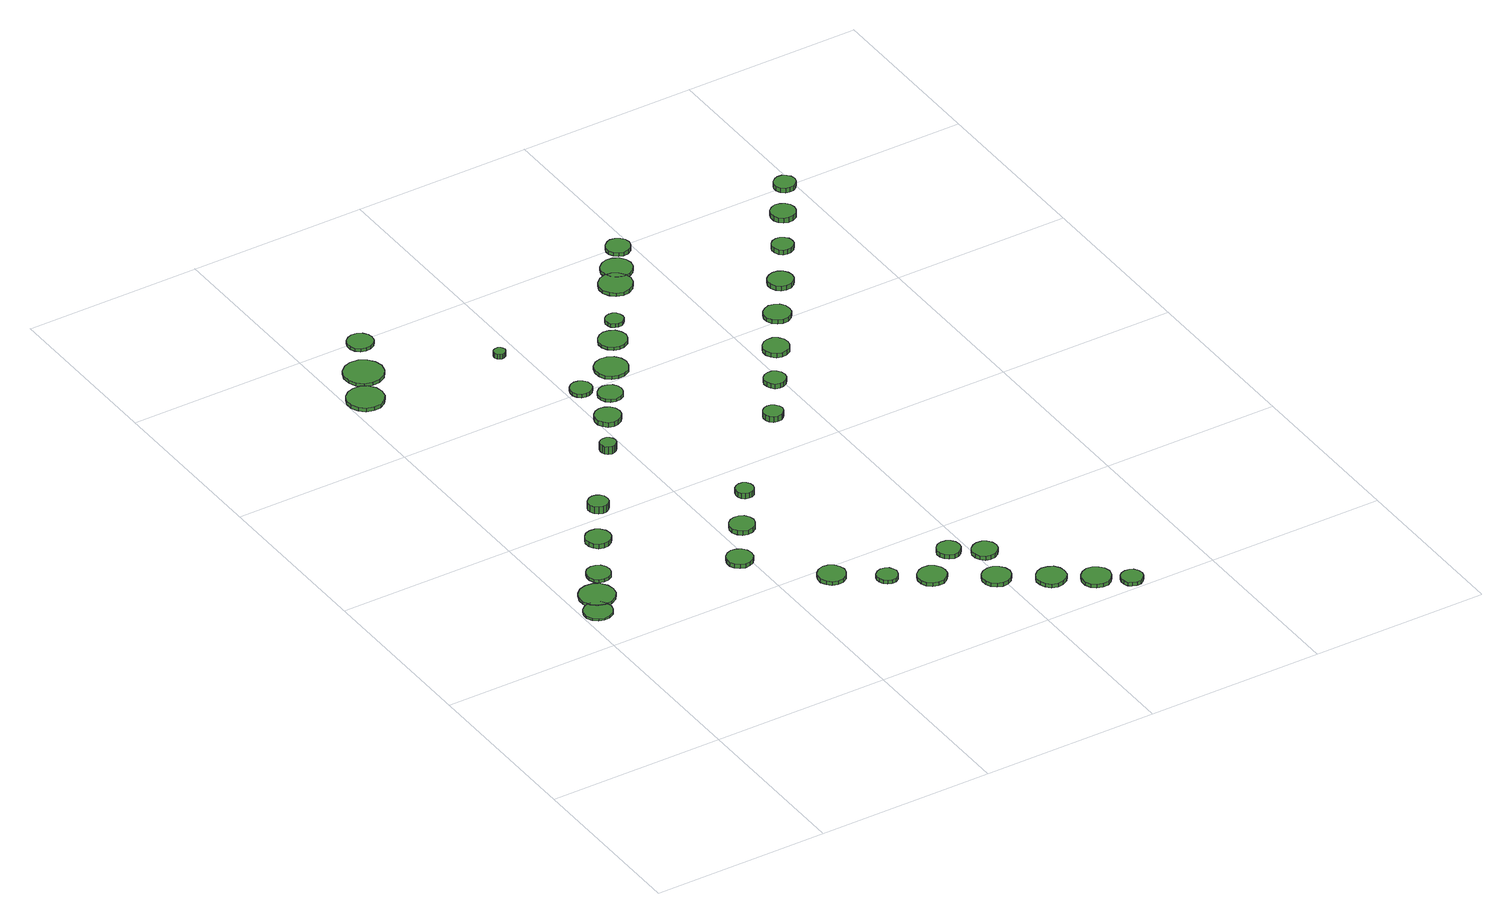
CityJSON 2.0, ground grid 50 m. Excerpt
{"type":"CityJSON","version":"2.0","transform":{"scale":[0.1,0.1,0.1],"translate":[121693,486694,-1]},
"CityObjects":{
"tree1":{"type":"SolitaryVegetationObject","attributes":{"function":"something"},"geometry":[{"type":"MultiSurface","lod":"1","boundaries":[[[0,1,2,3,4,5,6,7,8,9,10,11,12,13,14]],[[15,16,17,18,19,20,21,22,23,24,25,26,27,28,29]],[[0,29,28,1]],[[1,28,27,2]],[[2,27,26,3]],[[3,26,25,4]],[[4,25,24,5]],[[5,24,23,6]],[[6,23,22,7]],[[7,22,21,8]],[[8,21,20,9]],[[9,20,19,10]],[[10,19,18,11]],[[11,18,17,12]],[[12,17,16,13]],[[13,16,15,14]],[[14,15,29,0]]]}]},
"tree2":{"type":"SolitaryVegetationObject","attributes":{"function":"something"},"geometry":[{"type":"MultiSurface","lod":"1","boundaries":[[[30,31,32,33,34,35,36,37,38,39,40,41,42,43,44]],[[45,46,47,48,49,50,51,52,53,54,55,56,57,58,59]],[[30,59,58,31]],[[31,58,57,32]],[[32,57,56,33]],[[33,56,55,34]],[[34,55,54,35]],[[35,54,53,36]],[[36,53,52,37]],[[37,52,51,38]],[[38,51,50,39]],[[39,50,49,40]],[[40,49,48,41]],[[41,48,47,42]],[[42,47,46,43]],[[43,46,45,44]],[[44,45,59,30]]]}]},
"tree3":{"type":"SolitaryVegetationObject","attributes":{"function":"something"},"geometry":[{"type":"MultiSurface","lod":"1","boundaries":[[[60,61,62,63,64,65,66,67,68,69,70,71,72,73,74]],[[75,76,77,78,79,80,81,82,83,84,85,86,87,88,89]],[[60,89,88,61]],[[61,88,87,62]],[[62,87,86,63]],[[63,86,85,64]],[[64,85,84,65]],[[65,84,83,66]],[[66,83,82,67]],[[67,82,81,68]],[[68,81,80,69]],[[69,80,79,70]],[[70,79,78,71]],[[71,78,77,72]],[[72,77,76,73]],[[73,76,75,74]],[[74,75,89,60]]]}]},
"tree4":{"type":"SolitaryVegetationObject","attributes":{"function":"something"},"geometry":[{"type":"MultiSurface","lod":"1","boundaries":[[[90,91,92,93,94,95,96,97,98,99,100,101,102,103,104]],[[105,106,107,108,109,110,111,112,113,114,115,116,117,118,119]],[[90,119,118,91]],[[91,118,117,92]],[[92,117,116,93]],[[93,116,115,94]],[[94,115,114,95]],[[95,114,113,96]],[[96,113,112,97]],[[97,112,111,98]],[[98,111,110,99]],[[99,110,109,100]],[[100,109,108,101]],[[101,108,107,102]],[[102,107,106,103]],[[103,106,105,104]],[[104,105,119,90]]]}]},
"tree5":{"type":"SolitaryVegetationObject","attributes":{"function":"something"},"geometry":[{"type":"MultiSurface","lod":"1","boundaries":[[[120,121,122,123,124,125,126,127,128,129,130,131,132,133,134]],[[135,136,137,138,139,140,141,142,143,144,145,146,147,148,149]],[[120,149,148,121]],[[121,148,147,122]],[[122,147,146,123]],[[123,146,145,124]],[[124,145,144,125]],[[125,144,143,126]],[[126,143,142,127]],[[127,142,141,128]],[[128,141,140,129]],[[129,140,139,130]],[[130,139,138,131]],[[131,138,137,132]],[[132,137,136,133]],[[133,136,135,134]],[[134,135,149,120]]]}]},
"tree6":{"type":"SolitaryVegetationObject","attributes":{"function":"something"},"geometry":[{"type":"MultiSurface","lod":"1","boundaries":[[[150,151,152,153,154,155,156,157,158,159,160,161,162,163,164]],[[165,166,167,168,169,170,171,172,173,174,175,176,177,178,179]],[[150,179,178,151]],[[151,178,177,152]],[[152,177,176,153]],[[153,176,175,154]],[[154,175,174,155]],[[155,174,173,156]],[[156,173,172,157]],[[157,172,171,158]],[[158,171,170,159]],[[159,170,169,160]],[[160,169,168,161]],[[161,168,167,162]],[[162,167,166,163]],[[163,166,165,164]],[[164,165,179,150]]]}]},
"tree7":{"type":"SolitaryVegetationObject","attributes":{"function":"something"},"geometry":[{"type":"MultiSurface","lod":"1","boundaries":[[[180,181,182,183,184,185,186,187,188,189,190,191,192,193,194]],[[195,196,197,198,199,200,201,202,203,204,205,206,207,208,209]],[[180,209,208,181]],[[181,208,207,182]],[[182,207,206,183]],[[183,206,205,184]],[[184,205,204,185]],[[185,204,203,186]],[[186,203,202,187]],[[187,202,201,188]],[[188,201,200,189]],[[189,200,199,190]],[[190,199,198,191]],[[191,198,197,192]],[[192,197,196,193]],[[193,196,195,194]],[[194,195,209,180]]]}]},
"tree8":{"type":"SolitaryVegetationObject","attributes":{"function":"something"},"geometry":[{"type":"MultiSurface","lod":"1","boundaries":[[[210,211,212,213,214,215,216,217,218,219,220,221,222,223,224]],[[225,226,227,228,229,230,231,232,233,234,235,236,237,238,239]],[[210,239,238,211]],[[211,238,237,212]],[[212,237,236,213]],[[213,236,235,214]],[[214,235,234,215]],[[215,234,233,216]],[[216,233,232,217]],[[217,232,231,218]],[[218,231,230,219]],[[219,230,229,220]],[[220,229,228,221]],[[221,228,227,222]],[[222,227,226,223]],[[223,226,225,224]],[[224,225,239,210]]]}]},
"tree9":{"type":"SolitaryVegetationObject","attributes":{"function":"something"},"geometry":[{"type":"MultiSurface","lod":"1","boundaries":[[[240,241,242,243,244,245,246,247,248,249,250,251,252,253,254]],[[255,256,257,258,259,260,261,262,263,264,265,266,267,268,269]],[[240,269,268,241]],[[241,268,267,242]],[[242,267,266,243]],[[243,266,265,244]],[[244,265,264,245]],[[245,264,263,246]],[[246,263,262,247]],[[247,262,261,248]],[[248,261,260,249]],[[249,260,259,250]],[[250,259,258,251]],[[251,258,257,252]],[[252,257,256,253]],[[253,256,255,254]],[[254,255,269,240]]]}]},
"tree10":{"type":"SolitaryVegetationObject","attributes":{"function":"something"},"geometry":[{"type":"MultiSurface","lod":"1","boundaries":[[[270,271,272,273,274,275,276,277,278,279,280,281,282,283,284]],[[285,286,287,288,289,290,291,292,293,294,295,296,297,298,299]],[[270,299,298,271]],[[271,298,297,272]],[[272,297,296,273]],[[273,296,295,274]],[[274,295,294,275]],[[275,294,293,276]],[[276,293,292,277]],[[277,292,291,278]],[[278,291,290,279]],[[279,290,289,280]],[[280,289,288,281]],[[281,288,287,282]],[[282,287,286,283]],[[283,286,285,284]],[[284,285,299,270]]]}]},
"tree11":{"type":"SolitaryVegetationObject","attributes":{"function":"something"},"geometry":[{"type":"MultiSurface","lod":"1","boundaries":[[[300,301,302,303,304,305,306,307,308,309,310,311,312,313,314]],[[315,316,317,318,319,320,321,322,323,324,325,326,327,328,329]],[[300,329,328,301]],[[301,328,327,302]],[[302,327,326,303]],[[303,326,325,304]],[[304,325,324,305]],[[305,324,323,306]],[[306,323,322,307]],[[307,322,321,308]],[[308,321,320,309]],[[309,320,319,310]],[[310,319,318,311]],[[311,318,317,312]],[[312,317,316,313]],[[313,316,315,314]],[[314,315,329,300]]]}]},
"tree12":{"type":"SolitaryVegetationObject","attributes":{"function":"something"},"geometry":[{"type":"MultiSurface","lod":"1","boundaries":[[[330,331,332,333,334,335,336,337,338,339,340,341,342,343,344]],[[345,346,347,348,349,350,351,352,353,354,355,356,357,358,359]],[[330,359,358,331]],[[331,358,357,332]],[[332,357,356,333]],[[333,356,355,334]],[[334,355,354,335]],[[335,354,353,336]],[[336,353,352,337]],[[337,352,351,338]],[[338,351,350,339]],[[339,350,349,340]],[[340,349,348,341]],[[341,348,347,342]],[[342,347,346,343]],[[343,346,345,344]],[[344,345,359,330]]]}]},
"tree13":{"type":"SolitaryVegetationObject","attributes":{"function":"something"},"geometry":[{"type":"MultiSurface","lod":"1","boundaries":[[[360,361,362,363,364,365,366,367,368,369,370,371,372,373,374]],[[375,376,377,378,379,380,381,382,383,384,385,386,387,388,389]],[[360,389,388,361]],[[361,388,387,362]],[[362,387,386,363]],[[363,386,385,364]],[[364,385,384,365]],[[365,384,383,366]],[[366,383,382,367]],[[367,382,381,368]],[[368,381,380,369]],[[369,380,379,370]],[[370,379,378,371]],[[371,378,377,372]],[[372,377,376,373]],[[373,376,375,374]],[[374,375,389,360]]]}]},
"tree14":{"type":"SolitaryVegetationObject","attributes":{"function":"something"},"geometry":[{"type":"MultiSurface","lod":"1","boundaries":[[[390,391,392,393,394,395,396,397,398,399,400,401,402,403,404]],[[405,406,407,408,409,410,411,412,413,414,415,416,417,418,419]],[[390,419,418,391]],[[391,418,417,392]],[[392,417,416,393]],[[393,416,415,394]],[[394,415,414,395]],[[395,414,413,396]],[[396,413,412,397]],[[397,412,411,398]],[[398,411,410,399]],[[399,410,409,400]],[[400,409,408,401]],[[401,408,407,402]],[[402,407,406,403]],[[403,406,405,404]],[[404,405,419,390]]]}]},
"tree15":{"type":"SolitaryVegetationObject","attributes":{"function":"something"},"geometry":[{"type":"MultiSurface","lod":"1","boundaries":[[[420,421,422,423,424,425,426,427,428,429,430,431,432,433,434]],[[435,436,437,438,439,440,441,442,443,444,445,446,447,448,449]],[[420,449,448,421]],[[421,448,447,422]],[[422,447,446,423]],[[423,446,445,424]],[[424,445,444,425]],[[425,444,443,426]],[[426,443,442,427]],[[427,442,441,428]],[[428,441,440,429]],[[429,440,439,430]],[[430,439,438,431]],[[431,438,437,432]],[[432,437,436,433]],[[433,436,435,434]],[[434,435,449,420]]]}]},
"tree16":{"type":"SolitaryVegetationObject","attributes":{"function":"something"},"geometry":[{"type":"MultiSurface","lod":"1","boundaries":[[[450,451,452,453,454,455,456,457,458,459,460,461,462,463,464]],[[465,466,467,468,469,470,471,472,473,474,475,476,477,478,479]],[[450,479,478,451]],[[451,478,477,452]],[[452,477,476,453]],[[453,476,475,454]],[[454,475,474,455]],[[455,474,473,456]],[[456,473,472,457]],[[457,472,471,458]],[[458,471,470,459]],[[459,470,469,460]],[[460,469,468,461]],[[461,468,467,462]],[[462,467,466,463]],[[463,466,465,464]],[[464,465,479,450]]]}]},
"tree17":{"type":"SolitaryVegetationObject","attributes":{"function":"something"},"geometry":[{"type":"MultiSurface","lod":"1","boundaries":[[[480,481,482,483,484,485,486,487,488,489,490,491,492,493,494]],[[495,496,497,498,499,500,501,502,503,504,505,506,507,508,509]],[[480,509,508,481]],[[481,508,507,482]],[[482,507,506,483]],[[483,506,505,484]],[[484,505,504,485]],[[485,504,503,486]],[[486,503,502,487]],[[487,502,501,488]],[[488,501,500,489]],[[489,500,499,490]],[[490,499,498,491]],[[491,498,497,492]],[[492,497,496,493]],[[493,496,495,494]],[[494,495,509,480]]]}]},
"tree18":{"type":"SolitaryVegetationObject","attributes":{"function":"something"},"geometry":[{"type":"MultiSurface","lod":"1","boundaries":[[[510,511,512,513,514,515,516,517,518,519,520,521,522,523,524]],[[525,526,527,528,529,530,531,532,533,534,535,536,537,538,539]],[[510,539,538,511]],[[511,538,537,512]],[[512,537,536,513]],[[513,536,535,514]],[[514,535,534,515]],[[515,534,533,516]],[[516,533,532,517]],[[517,532,531,518]],[[518,531,530,519]],[[519,530,529,520]],[[520,529,528,521]],[[521,528,527,522]],[[522,527,526,523]],[[523,526,525,524]],[[524,525,539,510]]]}]},
"tree19":{"type":"SolitaryVegetationObject","attributes":{"function":"something"},"geometry":[{"type":"MultiSurface","lod":"1","boundaries":[[[540,541,542,543,544,545,546,547,548,549,550,551,552,553,554]],[[555,556,557,558,559,560,561,562,563,564,565,566,567,568,569]],[[540,569,568,541]],[[541,568,567,542]],[[542,567,566,543]],[[543,566,565,544]],[[544,565,564,545]],[[545,564,563,546]],[[546,563,562,547]],[[547,562,561,548]],[[548,561,560,549]],[[549,560,559,550]],[[550,559,558,551]],[[551,558,557,552]],[[552,557,556,553]],[[553,556,555,554]],[[554,555,569,540]]]}]},
"tree20":{"type":"SolitaryVegetationObject","attributes":{"function":"something"},"geometry":[{"type":"MultiSurface","lod":"1","boundaries":[[[570,571,572,573,574,575,576,577,578,579,580,581,582,583,584]],[[585,586,587,588,589,590,591,592,593,594,595,596,597,598,599]],[[570,599,598,571]],[[571,598,597,572]],[[572,597,596,573]],[[573,596,595,574]],[[574,595,594,575]],[[575,594,593,576]],[[576,593,592,577]],[[577,592,591,578]],[[578,591,590,579]],[[579,590,589,580]],[[580,589,588,581]],[[581,588,587,582]],[[582,587,586,583]],[[583,586,585,584]],[[584,585,599,570]]]}]},
"tree21":{"type":"SolitaryVegetationObject","attributes":{"function":"something"},"geometry":[{"type":"MultiSurface","lod":"1","boundaries":[[[600,601,602,603,604,605,606,607,608,609,610,611,612,613,614]],[[615,616,617,618,619,620,621,622,623,624,625,626,627,628,629]],[[600,629,628,601]],[[601,628,627,602]],[[602,627,626,603]],[[603,626,625,604]],[[604,625,624,605]],[[605,624,623,606]],[[606,623,622,607]],[[607,622,621,608]],[[608,621,620,609]],[[609,620,619,610]],[[610,619,618,611]],[[611,618,617,612]],[[612,617,616,613]],[[613,616,615,614]],[[614,615,629,600]]]}]},
"tree22":{"type":"SolitaryVegetationObject","attributes":{"function":"something"},"geometry":[{"type":"MultiSurface","lod":"1","boundaries":[[[630,631,632,633,634,635,636,637,638,639,640,641,642,643,644]],[[645,646,647,648,649,650,651,652,653,654,655,656,657,658,659]],[[630,659,658,631]],[[631,658,657,632]],[[632,657,656,633]],[[633,656,655,634]],[[634,655,654,635]],[[635,654,653,636]],[[636,653,652,637]],[[637,652,651,638]],[[638,651,650,639]],[[639,650,649,640]],[[640,649,648,641]],[[641,648,647,642]],[[642,647,646,643]],[[643,646,645,644]],[[644,645,659,630]]]}]},
"tree23":{"type":"SolitaryVegetationObject","attributes":{"function":"something"},"geometry":[{"type":"MultiSurface","lod":"1","boundaries":[[[660,661,662,663,664,665,666,667,668,669,670,671,672,673,674]],[[675,676,677,678,679,680,681,682,683,684,685,686,687,688,689]],[[660,689,688,661]],[[661,688,687,662]],[[662,687,686,663]],[[663,686,685,664]],[[664,685,684,665]],[[665,684,683,666]],[[666,683,682,667]],[[667,682,681,668]],[[668,681,680,669]],[[669,680,679,670]],[[670,679,678,671]],[[671,678,677,672]],[[672,677,676,673]],[[673,676,675,674]],[[674,675,689,660]]]}]},
"tree24":{"type":"SolitaryVegetationObject","attributes":{"function":"something"},"geometry":[{"type":"MultiSurface","lod":"1","boundaries":[[[690,691,692,693,694,695,696,697,698,699,700,701,702,703,704]],[[705,706,707,708,709,710,711,712,713,714,715,716,717,718,719]],[[690,719,718,691]],[[691,718,717,692]],[[692,717,716,693]],[[693,716,715,694]],[[694,715,714,695]],[[695,714,713,696]],[[696,713,712,697]],[[697,712,711,698]],[[698,711,710,699]],[[699,710,709,700]],[[700,709,708,701]],[[701,708,707,702]],[[702,707,706,703]],[[703,706,705,704]],[[704,705,719,690]]]}]},
"tree25":{"type":"SolitaryVegetationObject","attributes":{"function":"something"},"geometry":[{"type":"MultiSurface","lod":"1","boundaries":[[[720,721,722,723,724,725,726,727,728,729,730,731,732,733,734]],[[735,736,737,738,739,740,741,742,743,744,745,746,747,748,749]],[[720,749,748,721]],[[721,748,747,722]],[[722,747,746,723]],[[723,746,745,724]],[[724,745,744,725]],[[725,744,743,726]],[[726,743,742,727]],[[727,742,741,728]],[[728,741,740,729]],[[729,740,739,730]],[[730,739,738,731]],[[731,738,737,732]],[[732,737,736,733]],[[733,736,735,734]],[[734,735,749,720]]]}]},
"tree26":{"type":"SolitaryVegetationObject","attributes":{"function":"something"},"geometry":[{"type":"MultiSurface","lod":"1","boundaries":[[[750,751,752,753,754,755,756,757,758,759,760,761,762,763,764]],[[765,766,767,768,769,770,771,772,773,774,775,776,777,778,779]],[[750,779,778,751]],[[751,778,777,752]],[[752,777,776,753]],[[753,776,775,754]],[[754,775,774,755]],[[755,774,773,756]],[[756,773,772,757]],[[757,772,771,758]],[[758,771,770,759]],[[759,770,769,760]],[[760,769,768,761]],[[761,768,767,762]],[[762,767,766,763]],[[763,766,765,764]],[[764,765,779,750]]]}]},
"tree27":{"type":"SolitaryVegetationObject","attributes":{"function":"something"},"geometry":[{"type":"MultiSurface","lod":"1","boundaries":[[[780,781,782,783,784,785,786,787,788,789,790,791,792,793,794]],[[795,796,797,798,799,800,801,802,803,804,805,806,807,808,809]],[[780,809,808,781]],[[781,808,807,782]],[[782,807,806,783]],[[783,806,805,784]],[[784,805,804,785]],[[785,804,803,786]],[[786,803,802,787]],[[787,802,801,788]],[[788,801,800,789]],[[789,800,799,790]],[[790,799,798,791]],[[791,798,797,792]],[[792,797,796,793]],[[793,796,795,794]],[[794,795,809,780]]]}]},
"tree28":{"type":"SolitaryVegetationObject","attributes":{"function":"something"},"geometry":[{"type":"MultiSurface","lod":"1","boundaries":[[[810,811,812,813,814,815,816,817,818,819,820,821,822,823,824]],[[825,826,827,828,829,830,831,832,833,834,835,836,837,838,839]],[[810,839,838,811]],[[811,838,837,812]],[[812,837,836,813]],[[813,836,835,814]],[[814,835,834,815]],[[815,834,833,816]],[[816,833,832,817]],[[817,832,831,818]],[[818,831,830,819]],[[819,830,829,820]],[[820,829,828,821]],[[821,828,827,822]],[[822,827,826,823]],[[823,826,825,824]],[[824,825,839,810]]]}]},
"tree29":{"type":"SolitaryVegetationObject","attributes":{"function":"something"},"geometry":[{"type":"MultiSurface","lod":"1","boundaries":[[[840,841,842,843,844,845,846,847,848,849,850,851,852,853,854]],[[855,856,857,858,859,860,861,862,863,864,865,866,867,868,869]],[[840,869,868,841]],[[841,868,867,842]],[[842,867,866,843]],[[843,866,865,844]],[[844,865,864,845]],[[845,864,863,846]],[[846,863,862,847]],[[847,862,861,848]],[[848,861,860,849]],[[849,860,859,850]],[[850,859,858,851]],[[851,858,857,852]],[[852,857,856,853]],[[853,856,855,854]],[[854,855,869,840]]]}]},
"tree30":{"type":"SolitaryVegetationObject","attributes":{"function":"something"},"geometry":[{"type":"MultiSurface","lod":"1","boundaries":[[[870,871,872,873,874,875,876,877,878,879,880,881,882,883,884]],[[885,886,887,888,889,890,891,892,893,894,895,896,897,898,899]],[[870,899,898,871]],[[871,898,897,872]],[[872,897,896,873]],[[873,896,895,874]],[[874,895,894,875]],[[875,894,893,876]],[[876,893,892,877]],[[877,892,891,878]],[[878,891,890,879]],[[879,890,889,880]],[[880,889,888,881]],[[881,888,887,882]],[[882,887,886,883]],[[883,886,885,884]],[[884,885,899,870]]]}]},
"tree31":{"type":"SolitaryVegetationObject","attributes":{"function":"something"},"geometry":[{"type":"MultiSurface","lod":"1","boundaries":[[[900,901,902,903,904,905,906,907,908,909,910,911,912,913,914]],[[915,916,917,918,919,920,921,922,923,924,925,926,927,928,929]],[[900,929,928,901]],[[901,928,927,902]],[[902,927,926,903]],[[903,926,925,904]],[[904,925,924,905]],[[905,924,923,906]],[[906,923,922,907]],[[907,922,921,908]],[[908,921,920,909]],[[909,920,919,910]],[[910,919,918,911]],[[911,918,917,912]],[[912,917,916,913]],[[913,916,915,914]],[[914,915,929,900]]]}]},
"tree32":{"type":"SolitaryVegetationObject","attributes":{"function":"something"},"geometry":[{"type":"MultiSurface","lod":"1","boundaries":[[[930,931,932,933,934,935,936,937,938,939,940,941,942,943,944]],[[945,946,947,948,949,950,951,952,953,954,955,956,957,958,959]],[[930,959,958,931]],[[931,958,957,932]],[[932,957,956,933]],[[933,956,955,934]],[[934,955,954,935]],[[935,954,953,936]],[[936,953,952,937]],[[937,952,951,938]],[[938,951,950,939]],[[939,950,949,940]],[[940,949,948,941]],[[941,948,947,942]],[[942,947,946,943]],[[943,946,945,944]],[[944,945,959,930]]]}]},
"tree33":{"type":"SolitaryVegetationObject","attributes":{"function":"something"},"geometry":[{"type":"MultiSurface","lod":"1","boundaries":[[[960,961,962,963,964,965,966,967,968,969,970,971,972,973,974]],[[975,976,977,978,979,980,981,982,983,984,985,986,987,988,989]],[[960,989,988,961]],[[961,988,987,962]],[[962,987,986,963]],[[963,986,985,964]],[[964,985,984,965]],[[965,984,983,966]],[[966,983,982,967]],[[967,982,981,968]],[[968,981,980,969]],[[969,980,979,970]],[[970,979,978,971]],[[971,978,977,972]],[[972,977,976,973]],[[973,976,975,974]],[[974,975,989,960]]]}]},
"tree34":{"type":"SolitaryVegetationObject","attributes":{"function":"something"},"geometry":[{"type":"MultiSurface","lod":"1","boundaries":[[[990,991,992,993,994,995,996,997,998,999,1000,1001,1002,1003,1004]],[[1005,1006,1007,1008,1009,1010,1011,1012,1013,1014,1015,1016,1017,1018,1019]],[[990,1019,1018,991]],[[991,1018,1017,992]],[[992,1017,1016,993]],[[993,1016,1015,994]],[[994,1015,1014,995]],[[995,1014,1013,996]],[[996,1013,1012,997]],[[997,1012,1011,998]],[[998,1011,1010,999]],[[999,1010,1009,1000]],[[1000,1009,1008,1001]],[[1001,1008,1007,1002]],[[1002,1007,1006,1003]],[[1003,1006,1005,1004]],[[1004,1005,1019,990]]]}]},
"tree35":{"type":"SolitaryVegetationObject","attributes":{"function":"something"},"geometry":[{"type":"MultiSurface","lod":"1","boundaries":[[[1020,1021,1022,1023,1024,1025,1026,1027,1028,1029,1030,1031,1032,1033,1034]],[[1035,1036,1037,1038,1039,1040,1041,1042,1043,1044,1045,1046,1047,1048,1049]],[[1020,1049,1048,1021]],[[1021,1048,1047,1022]],[[1022,1047,1046,1023]],[[1023,1046,1045,1024]],[[1024,1045,1044,1025]],[[1025,1044,1043,1026]],[[1026,1043,1042,1027]],[[1027,1042,1041,1028]],[[1028,1041,1040,1029]],[[1029,1040,1039,1030]],[[1030,1039,1038,1031]],[[1031,1038,1037,1032]],[[1032,1037,1036,1033]],[[1033,1036,1035,1034]],[[1034,1035,1049,1020]]]}]},
"tree36":{"type":"SolitaryVegetationObject","attributes":{"function":"something"},"geometry":[{"type":"MultiSurface","lod":"1","boundaries":[[[1050,1051,1052,1053,1054,1055,1056,1057,1058,1059,1060,1061,1062,1063,1064]],[[1065,1066,1067,1068,1069,1070,1071,1072,1073,1074,1075,1076,1077,1078,1079]],[[1050,1079,1078,1051]],[[1051,1078,1077,1052]],[[1052,1077,1076,1053]],[[1053,1076,1075,1054]],[[1054,1075,1074,1055]],[[1055,1074,1073,1056]],[[1056,1073,1072,1057]],[[1057,1072,1071,1058]],[[1058,1071,1070,1059]],[[1059,1070,1069,1060]],[[1060,1069,1068,1061]],[[1061,1068,1067,1062]],[[1062,1067,1066,1063]],[[1063,1066,1065,1064]],[[1064,1065,1079,1050]]]}]},
"tree37":{"type":"SolitaryVegetationObject","attributes":{"function":"something"},"geometry":[{"type":"MultiSurface","lod":"1","boundaries":[[[1080,1081,1082,1083,1084,1085,1086,1087,1088,1089,1090,1091,1092,1093,1094]],[[1095,1096,1097,1098,1099,1100,1101,1102,1103,1104,1105,1106,1107,1108,1109]],[[1080,1109,1108,1081]],[[1081,1108,1107,1082]],[[1082,1107,1106,1083]],[[1083,1106,1105,1084]],[[1084,1105,1104,1085]],[[1085,1104,1103,1086]],[[1086,1103,1102,1087]],[[1087,1102,1101,1088]],[[1088,1101,1100,1089]],[[1089,1100,1099,1090]],[[1090,1099,1098,1091]],[[1091,1098,1097,1092]],[[1092,1097,1096,1093]],[[1093,1096,1095,1094]],[[1094,1095,1109,1080]]]}]},
"tree38":{"type":"SolitaryVegetationObject","attributes":{"function":"something"},"geometry":[{"type":"MultiSurface","lod":"1","boundaries":[[[1110,1111,1112,1113,1114,1115,1116,1117,1118,1119,1120,1121,1122,1123,1124]],[[1125,1126,1127,1128,1129,1130,1131,1132,1133,1134,1135,1136,1137,1138,1139]],[[1110,1139,1138,1111]],[[1111,1138,1137,1112]],[[1112,1137,1136,1113]],[[1113,1136,1135,1114]],[[1114,1135,1134,1115]],[[1115,1134,1133,1116]],[[1116,1133,1132,1117]],[[1117,1132,1131,1118]],[[1118,1131,1130,1119]],[[1119,1130,1129,1120]],[[1120,1129,1128,1121]],[[1121,1128,1127,1122]],[[1122,1127,1126,1123]],[[1123,1126,1125,1124]],[[1124,1125,1139,1110]]]}]},
"tree39":{"type":"SolitaryVegetationObject","attributes":{"function":"something"},"geometry":[{"type":"MultiSurface","lod":"1","boundaries":[[[1140,1141,1142,1143,1144,1145,1146,1147,1148,1149,1150,1151,1152,1153,1154]],[[1155,1156,1157,1158,1159,1160,1161,1162,1163,1164,1165,1166,1167,1168,1169]],[[1140,1169,1168,1141]],[[1141,1168,1167,1142]],[[1142,1167,1166,1143]],[[1143,1166,1165,1144]],[[1144,1165,1164,1145]],[[1145,1164,1163,1146]],[[1146,1163,1162,1147]],[[1147,1162,1161,1148]],[[1148,1161,1160,1149]],[[1149,1160,1159,1150]],[[1150,1159,1158,1151]],[[1151,1158,1157,1152]],[[1152,1157,1156,1153]],[[1153,1156,1155,1154]],[[1154,1155,1169,1140]]]}]}
},
"vertices":[
[83,642,15],[79,658,15],[70,672,15],[55,680,15],[39,682,15],[23,676,15],[11,665,15],[4,650,15],[4,634,15],[11,619,15],[23,608,15],[39,603,15],[55,604,15],[70,613,15],[79,626,15],[79,626,9],[70,613,9],[55,604,9],[39,603,9],[23,608,9],[11,619,9],[4,634,9],[4,650,9],[11,665,9],[23,676,9],[39,682,9],[55,680,9],[70,672,9],[79,658,9],[83,642,9],
[128,703,16],[124,723,16],[112,740,16],[94,750,16],[74,752,16],[54,746,16],[39,732,16],[31,713,16],[31,693,16],[39,674,16],[54,661,16],[74,654,16],[94,656,16],[112,667,16],[124,683,16],[124,683,8],[112,667,8],[94,656,8],[74,654,8],[54,661,8],[39,674,8],[31,693,8],[31,713,8],[39,732,8],[54,746,8],[74,752,8],[94,750,8],[112,740,8],[124,723,8],[128,703,8],
[167,783,17],[164,796,17],[156,808,17],[144,814,17],[131,816,17],[117,812,17],[107,802,17],[102,790,17],[102,776,17],[107,763,17],[117,754,17],[131,750,17],[144,751,17],[156,758,17],[164,769,17],[164,769,8],[156,758,8],[144,751,8],[131,750,8],[117,754,8],[107,763,8],[102,776,8],[102,790,8],[107,802,8],[117,812,8],[131,816,8],[144,814,8],[156,808,8],[164,796,8],[167,783,8],
[251,914,21],[248,928,21],[239,940,21],[227,947,21],[212,948,21],[198,944,21],[188,934,21],[182,921,21],[182,906,21],[188,893,21],[198,883,21],[212,879,21],[227,880,21],[239,888,21],[248,899,21],[248,899,8],[239,888,8],[227,880,8],[212,879,8],[198,883,8],[188,893,8],[182,906,8],[182,921,8],[188,934,8],[198,944,8],[212,948,8],[227,947,8],[239,940,8],[248,928,8],[251,914,8],
[102,1767,17],[98,1788,17],[85,1805,17],[67,1815,17],[46,1817,17],[26,1811,17],[11,1797,17],[2,1777,17],[2,1756,17],[11,1737,17],[26,1723,17],[46,1717,17],[67,1719,17],[85,1729,17],[98,1746,17],[98,1746,6],[85,1729,6],[67,1719,6],[46,1717,6],[26,1723,6],[11,1737,6],[2,1756,6],[2,1777,6],[11,1797,6],[26,1811,6],[46,1817,6],[67,1815,6],[85,1805,6],[98,1788,6],[102,1767,6],
[324,1040,28],[322,1051,28],[315,1061,28],[305,1066,28],[294,1068,28],[283,1064,28],[274,1056,28],[269,1046,28],[269,1034,28],[274,1023,28],[283,1016,28],[294,1012,28],[305,1013,28],[315,1019,28],[322,1028,28],[322,1028,7],[315,1019,7],[305,1013,7],[294,1012,7],[283,1016,7],[274,1023,7],[269,1034,7],[269,1046,7],[274,1056,7],[283,1064,7],[294,1068,7],[305,1066,7],[315,1061,7],[322,1051,7],[324,1040,7],
[511,646,19],[508,661,19],[499,673,19],[486,680,19],[471,682,19],[457,677,19],[446,667,19],[440,653,19],[440,638,19],[446,625,19],[457,615,19],[471,610,19],[486,612,19],[499,619,19],[508,631,19],[508,631,7],[499,619,7],[486,612,7],[471,610,7],[457,615,7],[446,625,7],[440,638,7],[440,653,7],[446,667,7],[457,677,7],[471,682,7],[486,680,7],[499,673,7],[508,661,7],[511,646,7],
[165,1868,15],[160,1890,15],[147,1908,15],[127,1920,15],[104,1922,15],[83,1915,15],[66,1900,15],[57,1879,15],[57,1856,15],[66,1836,15],[83,1821,15],[104,1814,15],[127,1816,15],[147,1827,15],[160,1846,15],[160,1846,6],[147,1827,6],[127,1816,6],[104,1814,6],[83,1821,6],[66,1836,6],[57,1856,6],[57,1879,6],[66,1900,6],[83,1915,6],[104,1922,6],[127,1920,6],[147,1908,6],[160,1890,6],[165,1868,6],
[673,457,19],[669,472,19],[660,485,19],[646,493,19],[631,495,19],[615,490,19],[604,479,19],[597,465,19],[597,449,19],[604,434,19],[615,424,19],[631,419,19],[646,420,19],[660,428,19],[669,441,19],[669,441,8],[660,428,8],[646,420,8],[631,419,8],[615,424,8],[604,434,8],[597,449,8],[597,465,8],[604,479,8],[615,490,8],[631,495,8],[646,493,8],[660,485,8],[669,472,8],[673,457,8],
[212,1988,16],[209,2002,16],[200,2014,16],[187,2022,16],[172,2023,16],[158,2018,16],[147,2009,16],[141,1995,16],[141,1980,16],[147,1967,16],[158,1957,16],[172,1952,16],[187,1954,16],[200,1961,16],[209,1973,16],[209,1973,7],[200,1961,7],[187,1954,7],[172,1952,7],[158,1957,7],[147,1967,7],[141,1980,7],[141,1995,7],[147,2009,7],[158,2018,7],[172,2023,7],[187,2022,7],[200,2014,7],[209,2002,7],[212,1988,7],
[595,768,20],[592,782,20],[584,794,20],[571,801,20],[557,802,20],[543,798,20],[532,788,20],[526,775,20],[526,760,20],[532,747,20],[543,737,20],[557,733,20],[571,735,20],[584,742,20],[592,754,20],[592,754,7],[584,742,7],[571,735,7],[557,733,7],[543,737,7],[532,747,7],[526,760,7],[526,775,7],[532,788,7],[543,798,7],[557,802,7],[571,801,7],[584,794,7],[592,782,7],[595,768,7],
[480,1247,30],[478,1256,30],[473,1263,30],[465,1268,30],[456,1268,30],[447,1266,30],[440,1260,30],[437,1251,30],[437,1242,30],[440,1234,30],[447,1228,30],[456,1225,30],[465,1226,30],[473,1231,30],[478,1238,30],[478,1238,7],[473,1231,7],[465,1226,7],[456,1225,7],[447,1228,7],[440,1234,7],[437,1242,7],[437,1251,7],[440,1260,7],[447,1266,7],[456,1268,7],[465,1268,7],[473,1263,7],[478,1256,7],[480,1247,7],
[782,377,19],[779,389,19],[772,399,19],[762,405,19],[749,406,19],[738,402,19],[729,394,19],[724,383,19],[724,371,19],[729,360,19],[738,352,19],[749,348,19],[762,349,19],[772,355,19],[779,365,19],[779,365,8],[772,355,8],[762,349,8],[749,348,8],[738,352,8],[729,360,8],[724,371,8],[724,383,8],[729,394,8],[738,402,8],[749,406,8],[762,405,8],[772,399,8],[779,389,8],[782,377,8],
[673,894,23],[671,904,23],[665,913,23],[656,918,23],[646,919,23],[636,916,23],[628,909,23],[624,899,23],[624,889,23],[628,879,23],[636,872,23],[646,869,23],[656,870,23],[665,875,23],[671,884,23],[671,884,7],[665,875,7],[656,870,7],[646,869,7],[636,872,7],[628,879,7],[624,889,7],[624,899,7],[628,909,7],[636,916,7],[646,919,7],[656,918,7],[665,913,7],[671,904,7],[673,894,7],
[566,1362,21],[563,1377,21],[554,1389,21],[541,1396,21],[527,1398,21],[512,1393,21],[501,1383,21],[495,1370,21],[495,1355,21],[501,1341,21],[512,1331,21],[527,1326,21],[541,1328,21],[554,1335,21],[563,1347,21],[563,1347,7],[554,1335,7],[541,1328,7],[527,1326,7],[512,1331,7],[501,1341,7],[495,1355,7],[495,1370,7],[501,1383,7],[512,1393,7],[527,1398,7],[541,1396,7],[554,1389,7],[563,1377,7],[566,1362,7],
[889,315,19],[886,331,19],[876,345,19],[862,353,19],[845,355,19],[830,349,19],[817,338,19],[811,323,19],[811,307,19],[817,292,19],[830,281,19],[845,276,19],[862,277,19],[876,286,19],[886,299,19],[886,299,8],[876,286,8],[862,277,8],[845,276,8],[830,281,8],[817,292,8],[811,307,8],[811,323,8],[817,338,8],[830,349,8],[845,355,8],[862,353,8],[876,345,8],[886,331,8],[889,315,8],
[466,1752,21],[464,1759,21],[460,1764,21],[454,1768,21],[447,1768,21],[441,1766,21],[436,1762,21],[433,1755,21],[433,1749,21],[436,1742,21],[441,1738,21],[447,1736,21],[454,1736,21],[460,1740,21],[464,1745,21],[464,1745,7],[460,1740,7],[454,1736,7],[447,1736,7],[441,1738,7],[436,1742,7],[433,1749,7],[433,1755,7],[436,1762,7],[441,1766,7],[447,1768,7],[454,1768,7],[460,1764,7],[464,1759,7],[466,1752,7],
[570,1506,18],[568,1518,18],[560,1528,18],[549,1534,18],[537,1536,18],[525,1532,18],[516,1523,18],[511,1512,18],[511,1499,18],[516,1488,18],[525,1479,18],[537,1476,18],[549,1477,18],[560,1483,18],[568,1493,18],[568,1493,7],[560,1483,7],[549,1477,7],[537,1476,7],[525,1479,7],[516,1488,7],[511,1499,7],[511,1512,7],[516,1523,7],[525,1532,7],[537,1536,7],[549,1534,7],[560,1528,7],[568,1518,7],[570,1506,7],
[628,1451,16],[625,1464,16],[617,1476,16],[605,1482,16],[591,1484,16],[577,1480,16],[567,1470,16],[561,1458,16],[561,1444,16],[567,1431,16],[577,1422,16],[591,1417,16],[605,1419,16],[617,1426,16],[625,1437,16],[625,1437,7],[617,1426,7],[605,1419,7],[591,1417,7],[577,1422,7],[567,1431,7],[561,1444,7],[561,1458,7],[567,1470,7],[577,1480,7],[591,1484,7],[605,1482,7],[617,1476,7],[625,1464,7],[628,1451,7],
[1027,224,19],[1023,240,19],[1013,253,19],[999,262,19],[983,263,19],[967,258,19],[955,247,19],[949,232,19],[949,216,19],[955,201,19],[967,190,19],[983,185,19],[999,187,19],[1013,195,19],[1023,208,19],[1023,208,8],[1013,195,8],[999,187,8],[983,185,8],[967,190,8],[955,201,8],[949,216,8],[949,232,8],[955,247,8],[967,258,8],[983,263,8],[999,262,8],[1013,253,8],[1023,240,8],[1027,224,8],
[980,390,21],[977,404,21],[969,415,21],[958,421,21],[944,423,21],[931,419,21],[921,409,21],[915,397,21],[915,383,21],[921,371,21],[931,362,21],[944,357,21],[958,359,21],[969,366,21],[977,377,21],[977,377,8],[969,366,8],[958,359,8],[944,357,8],[931,362,8],[921,371,8],[915,383,8],[915,397,8],[921,409,8],[931,419,8],[944,423,8],[958,421,8],[969,415,8],[977,404,8],[980,390,8],
[704,1547,15],[700,1566,15],[689,1581,15],[672,1590,15],[653,1592,15],[635,1586,15],[621,1574,15],[614,1556,15],[614,1538,15],[621,1520,15],[635,1508,15],[653,1502,15],[672,1504,15],[689,1513,15],[700,1528,15],[700,1528,6],[689,1513,6],[672,1504,6],[653,1502,6],[635,1508,6],[621,1520,6],[614,1538,6],[614,1556,6],[621,1574,6],[635,1586,6],[653,1592,6],[672,1590,6],[689,1581,6],[700,1566,6],[704,1547,6],
[1059,338,20],[1056,353,20],[1047,364,20],[1035,371,20],[1020,373,20],[1007,368,20],[996,359,20],[990,346,20],[990,331,20],[996,318,20],[1007,308,20],[1020,304,20],[1035,305,20],[1047,313,20],[1056,324,20],[1056,324,8],[1047,313,8],[1035,305,8],[1020,304,8],[1007,308,8],[996,318,8],[990,331,8],[990,346,8],[996,359,8],[1007,368,8],[1020,373,8],[1035,371,8],[1047,364,8],[1056,353,8],[1059,338,8],
[1145,148,19],[1142,164,19],[1132,178,19],[1117,186,19],[1100,188,19],[1084,183,19],[1072,171,19],[1065,156,19],[1065,139,19],[1072,124,19],[1084,112,19],[1100,107,19],[1117,109,19],[1132,117,19],[1142,131,19],[1142,131,8],[1132,117,8],[1117,109,8],[1100,107,8],[1084,112,8],[1072,124,8],[1065,139,8],[1065,156,8],[1072,171,8],[1084,183,8],[1100,188,8],[1117,186,8],[1132,178,8],[1142,164,8],[1145,148,8],
[768,1650,15],[764,1666,15],[755,1679,15],[740,1687,15],[724,1689,15],[709,1684,15],[697,1673,15],[690,1658,15],[690,1642,15],[697,1627,15],[709,1616,15],[724,1611,15],[740,1613,15],[755,1621,15],[764,1634,15],[764,1634,6],[755,1621,6],[740,1613,6],[724,1611,6],[709,1616,6],[697,1627,6],[690,1642,6],[690,1658,6],[697,1673,6],[709,1684,6],[724,1689,6],[740,1687,6],[755,1679,6],[764,1666,6],[768,1650,6],
[1242,85,19],[1238,101,19],[1228,114,19],[1214,123,19],[1197,125,19],[1181,119,19],[1169,108,19],[1162,93,19],[1162,76,19],[1169,61,19],[1181,50,19],[1197,45,19],[1214,46,19],[1228,55,19],[1238,68,19],[1238,68,8],[1228,55,8],[1214,46,8],[1197,45,8],[1181,50,8],[1169,61,8],[1162,76,8],[1162,93,8],[1169,108,8],[1181,119,8],[1197,125,8],[1214,123,8],[1228,114,8],[1238,101,8],[1242,85,8],
[923,1146,24],[920,1157,24],[913,1166,24],[904,1172,24],[892,1173,24],[882,1170,24],[873,1162,24],[869,1152,24],[869,1140,24],[873,1130,24],[882,1122,24],[892,1119,24],[904,1120,24],[913,1126,24],[920,1135,24],[920,1135,7],[913,1126,7],[904,1120,7],[892,1119,7],[882,1122,7],[873,1130,7],[869,1140,7],[869,1152,7],[873,1162,7],[882,1170,7],[892,1173,7],[904,1172,7],[913,1166,7],[920,1157,7],[923,1146,7],
[1308,34,19],[1305,46,19],[1298,57,19],[1287,63,19],[1274,64,19],[1262,60,19],[1253,52,19],[1248,40,19],[1248,28,19],[1253,16,19],[1262,8,19],[1274,4,19],[1287,5,19],[1298,12,19],[1305,22,19],[1305,22,8],[1298,12,8],[1287,5,8],[1274,4,8],[1262,8,8],[1253,16,8],[1248,28,8],[1248,40,8],[1253,52,8],[1262,60,8],[1274,64,8],[1287,63,8],[1298,57,8],[1305,46,8],[1308,34,8],
[804,1722,17],[802,1732,17],[796,1741,17],[787,1746,17],[777,1747,17],[767,1744,17],[759,1737,17],[755,1727,17],[755,1717,17],[759,1707,17],[767,1700,17],[777,1697,17],[787,1698,17],[796,1703,17],[802,1712,17],[802,1712,6],[796,1703,6],[787,1698,6],[777,1697,6],[767,1700,6],[759,1707,6],[755,1717,6],[755,1727,6],[759,1737,6],[767,1744,6],[777,1747,6],[787,1746,6],[796,1741,6],[802,1732,6],[804,1722,6],
[1011,1273,21],[1009,1286,21],[1001,1296,21],[990,1302,21],[978,1303,21],[966,1299,21],[957,1291,21],[952,1280,21],[952,1267,21],[957,1256,21],[966,1247,21],[978,1244,21],[990,1245,21],[1001,1251,21],[1009,1261,21],[1009,1261,7],[1001,1251,7],[990,1245,7],[978,1244,7],[966,1247,7],[957,1256,7],[952,1267,7],[952,1280,7],[957,1291,7],[966,1299,7],[978,1303,7],[990,1302,7],[1001,1296,7],[1009,1286,7],[1011,1273,7],
[914,1856,16],[910,1875,16],[899,1890,16],[882,1900,16],[863,1902,16],[845,1896,16],[831,1883,16],[823,1866,16],[823,1846,16],[831,1829,16],[845,1816,16],[863,1810,16],[882,1812,16],[899,1822,16],[910,1837,16],[910,1837,6],[899,1822,6],[882,1812,6],[863,1810,6],[845,1816,6],[831,1829,6],[823,1846,6],[823,1866,6],[831,1883,6],[845,1896,6],[863,1902,6],[882,1900,6],[899,1890,6],[910,1875,6],[914,1856,6],
[1097,1394,20],[1094,1409,20],[1085,1421,20],[1072,1429,20],[1057,1430,20],[1043,1425,20],[1032,1415,20],[1026,1402,20],[1026,1387,20],[1032,1373,20],[1043,1363,20],[1057,1358,20],[1072,1360,20],[1085,1367,20],[1094,1379,20],[1094,1379,7],[1085,1367,7],[1072,1360,7],[1057,1358,7],[1043,1363,7],[1032,1373,7],[1026,1387,7],[1026,1402,7],[1032,1415,7],[1043,1425,7],[1057,1430,7],[1072,1429,7],[1085,1421,7],[1094,1409,7],[1097,1394,7],
[951,1914,16],[947,1931,16],[937,1946,16],[921,1955,16],[903,1957,16],[886,1951,16],[873,1939,16],[866,1923,16],[866,1905,16],[873,1888,16],[886,1876,16],[903,1871,16],[921,1873,16],[937,1882,16],[947,1896,16],[947,1896,6],[937,1882,6],[921,1873,6],[903,1871,6],[886,1876,6],[873,1888,6],[866,1905,6],[866,1923,6],[873,1939,6],[886,1951,6],[903,1957,6],[921,1955,6],[937,1946,6],[947,1931,6],[951,1914,6],
[996,1993,17],[993,2007,17],[985,2018,17],[973,2025,17],[959,2027,17],[946,2022,17],[936,2013,17],[930,2000,17],[930,1986,17],[936,1974,17],[946,1964,17],[959,1960,17],[973,1962,17],[985,1969,17],[993,1980,17],[993,1980,6],[985,1969,6],[973,1962,6],[959,1960,6],[946,1964,6],[936,1974,6],[930,1986,6],[930,2000,6],[936,2013,6],[946,2022,6],[959,2027,6],[973,2025,6],[985,2018,6],[993,2007,6],[996,1993,6],
[1182,1520,19],[1179,1535,19],[1170,1548,19],[1156,1555,19],[1141,1557,19],[1127,1552,19],[1115,1542,19],[1109,1528,19],[1109,1513,19],[1115,1499,19],[1127,1489,19],[1141,1484,19],[1156,1485,19],[1170,1493,19],[1179,1505,19],[1179,1505,7],[1170,1493,7],[1156,1485,7],[1141,1484,7],[1127,1489,7],[1115,1499,7],[1109,1513,7],[1109,1528,7],[1115,1542,7],[1127,1552,7],[1141,1557,7],[1156,1555,7],[1170,1548,7],[1179,1535,7],[1182,1520,7],
[1267,1641,20],[1264,1655,20],[1256,1667,20],[1243,1674,20],[1229,1676,20],[1215,1671,20],[1204,1662,20],[1198,1648,20],[1198,1634,20],[1204,1621,20],[1215,1611,20],[1229,1606,20],[1243,1608,20],[1256,1615,20],[1264,1627,20],[1264,1627,6],[1256,1615,6],[1243,1608,6],[1229,1606,6],[1215,1611,6],[1204,1621,6],[1198,1634,6],[1198,1648,6],[1204,1662,6],[1215,1671,6],[1229,1676,6],[1243,1674,6],[1256,1667,6],[1264,1655,6],[1267,1641,6],
[1350,1771,20],[1348,1783,20],[1341,1792,20],[1330,1799,20],[1318,1800,20],[1306,1796,20],[1297,1788,20],[1292,1777,20],[1292,1765,20],[1297,1753,20],[1306,1745,20],[1318,1741,20],[1330,1743,20],[1341,1749,20],[1348,1759,20],[1348,1759,6],[1341,1749,6],[1330,1743,6],[1318,1741,6],[1306,1745,6],[1297,1753,6],[1292,1765,6],[1292,1777,6],[1297,1788,6],[1306,1796,6],[1318,1800,6],[1330,1799,6],[1341,1792,6],[1348,1783,6],[1350,1771,6],
[1435,1895,20],[1432,1909,20],[1424,1920,20],[1411,1927,20],[1397,1929,20],[1384,1924,20],[1373,1915,20],[1368,1902,20],[1368,1888,20],[1373,1875,20],[1384,1865,20],[1397,1861,20],[1411,1862,20],[1424,1869,20],[1432,1881,20],[1432,1881,5],[1424,1869,5],[1411,1862,5],[1397,1861,5],[1384,1865,5],[1373,1875,5],[1368,1888,5],[1368,1902,5],[1373,1915,5],[1384,1924,5],[1397,1929,5],[1411,1927,5],[1424,1920,5],[1432,1909,5],[1435,1895,5],
[1504,2002,20],[1502,2014,20],[1494,2024,20],[1484,2031,20],[1471,2032,20],[1460,2028,20],[1450,2020,20],[1445,2008,20],[1445,1996,20],[1450,1985,20],[1460,1976,20],[1471,1973,20],[1484,1974,20],[1494,1980,20],[1502,1990,20],[1502,1990,6],[1494,1980,6],[1484,1974,6],[1471,1973,6],[1460,1976,6],[1450,1985,6],[1445,1996,6],[1445,2008,6],[1450,2020,6],[1460,2028,6],[1471,2032,6],[1484,2031,6],[1494,2024,6],[1502,2014,6],[1504,2002,6]
]}
